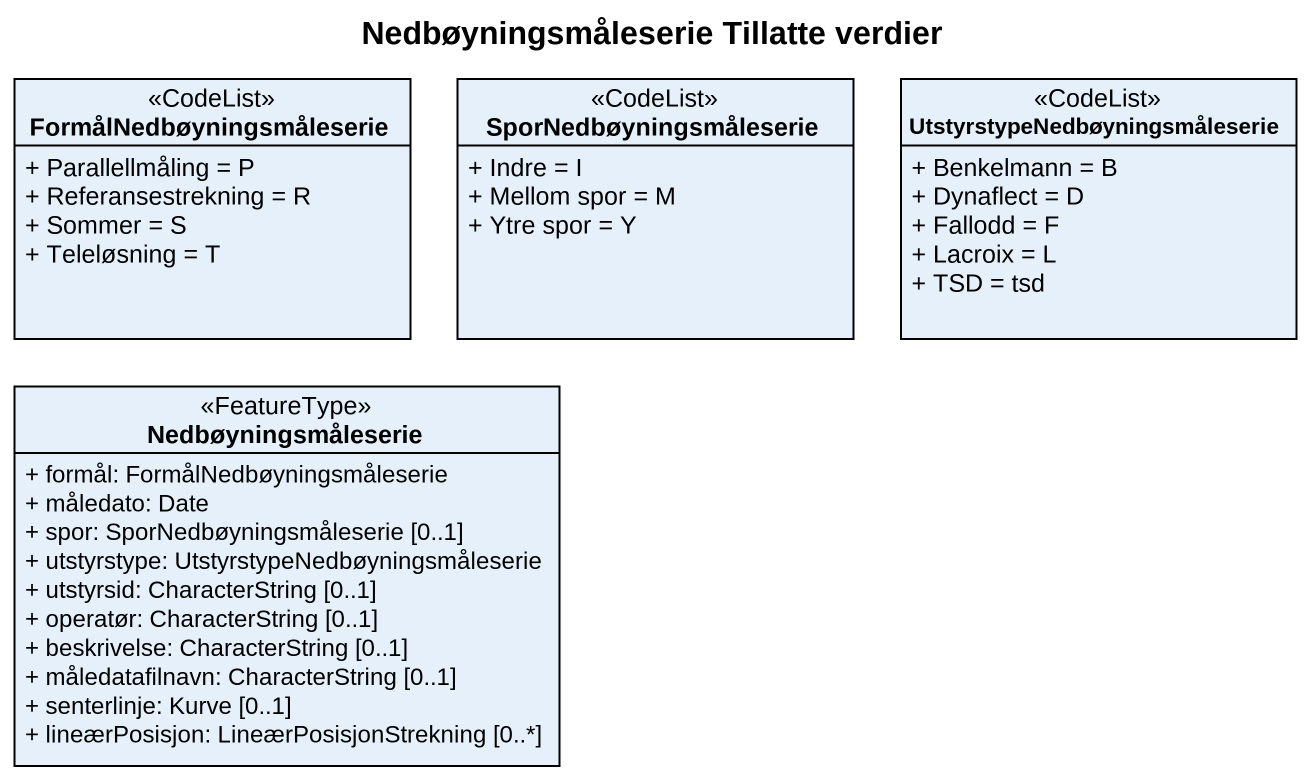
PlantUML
@startuml
title Nedbøyningsmåleserie Tillatte verdier
hide circle
hide empty members
skinparam classAttributeIconSize 0
class FormålNedbøyningsmåleserie <<CodeList>> {
  + Parallellmåling = P
  + Referansestrekning = R
  + Sommer = S
  + Teleløsning = T
}
class SporNedbøyningsmåleserie <<CodeList>> {
  + Indre = I
  + Mellom spor = M
  + Ytre spor = Y
}
class "UtstyrstypeNedbøyningsmåleserie" as UtstyrstypeNedbøyningsmålese <<CodeList>> {
  + Benkelmann = B
  + Dynaflect = D
  + Fallodd = F
  + Lacroix = L
  + TSD = tsd
}
class Nedbøyningsmåleserie <<FeatureType>> {
  + formål: FormålNedbøyningsmåleserie
  + måledato: Date
  + spor: SporNedbøyningsmåleserie [0..1]
  + utstyrstype: UtstyrstypeNedbøyningsmåleserie
  + utstyrsid: CharacterString [0..1]
  + operatør: CharacterString [0..1]
  + beskrivelse: CharacterString [0..1]
  + måledatafilnavn: CharacterString [0..1]
  + senterlinje: Kurve [0..1]
  + lineærPosisjon: LineærPosisjonStrekning [0..*]
}
@enduml
